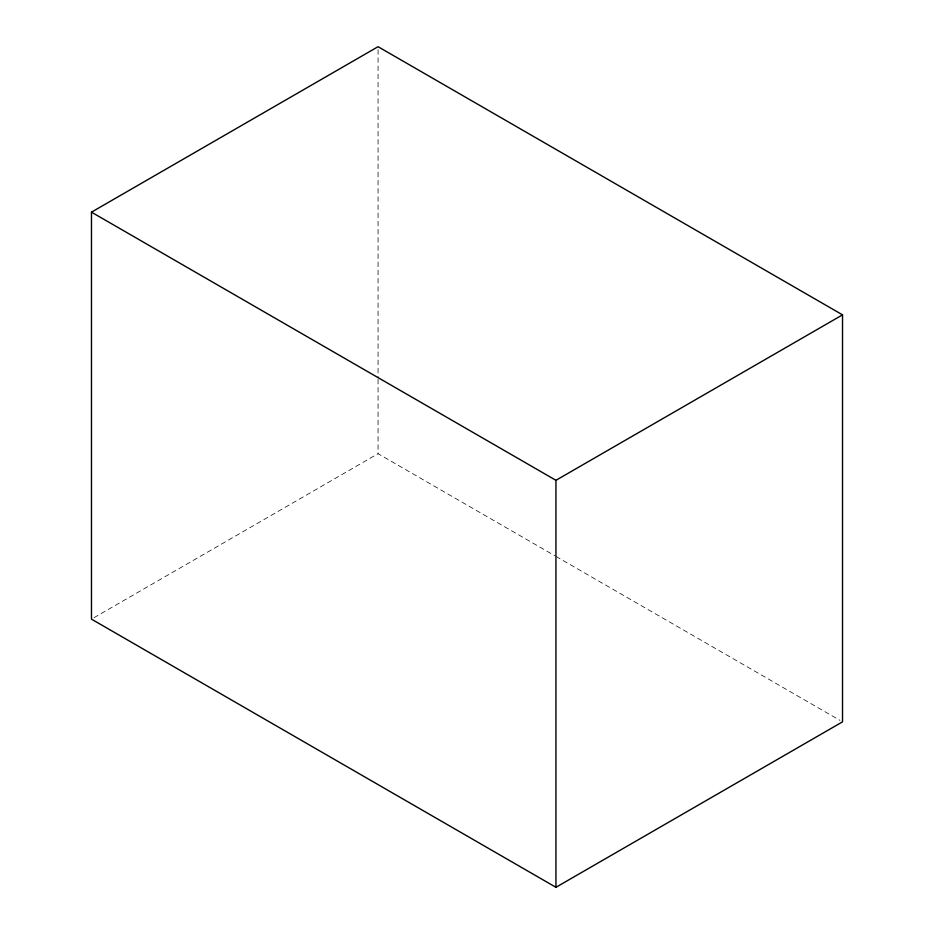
<?xml version="1.0" encoding="UTF-8"?>
<svg xmlns="http://www.w3.org/2000/svg" width="934" height="934" viewBox="0 0 934 934"><rect width="100%" height="100%" fill="white"/><g stroke="black" fill="none" stroke-linecap="round" stroke-linejoin="round"><path stroke-width="0.7" stroke-dasharray="4.67 3.5" d="M94.007 617.689L378.06 453.691L554.761 555.707M556.022 556.431L839.993 720.383M378.06 49.619L378.06 377.838M378.06 379.297L378.06 453.691"/><path stroke-width="1.4" d="M91.474 212.158L378.06 46.7L842.526 314.851L842.526 721.842L555.94 887.3L91.474 619.149L91.474 212.158L555.94 480.309L842.526 314.851M555.94 480.309L555.94 887.3"/></g></svg>
